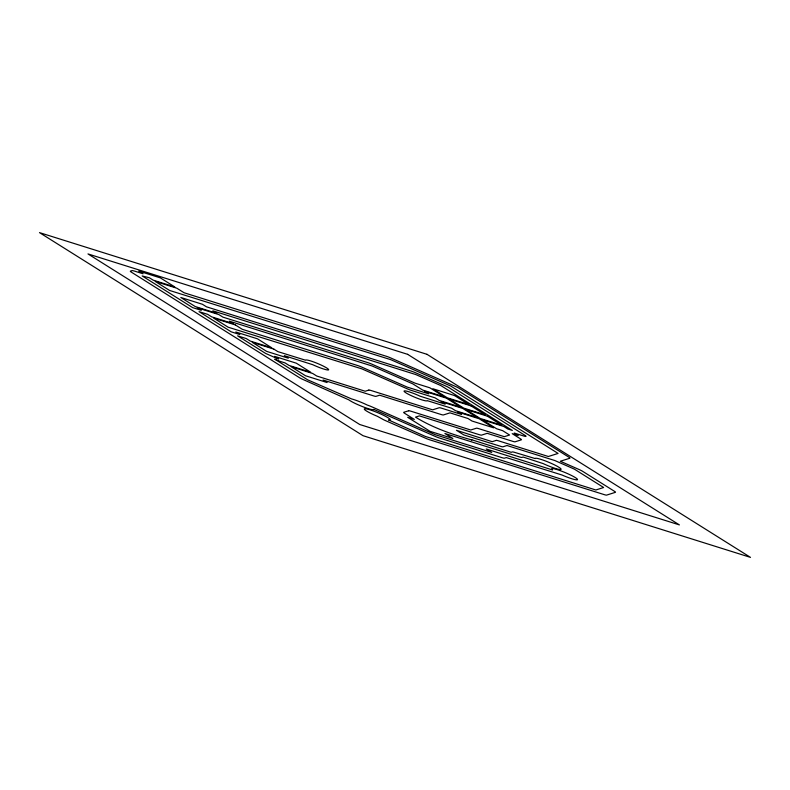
<?xml version="1.0" encoding="UTF-8"?>
<svg xmlns="http://www.w3.org/2000/svg" width="790" height="790" viewBox="0 0 790 790"><rect width="100%" height="100%" fill="white"/><g stroke="black" fill="none" stroke-linecap="round" stroke-linejoin="round"><path stroke-width="1.19" d="M373.838 409.408L373.591 409.664A14.072 1.738 22.7 0 1 362.116 406.455A14.072 1.738 22.7 0 1 348.825 399.849L303.163 379.556A6.221 0.77 22.7 0 1 299.509 377.699L131.278 272.106A6.221 0.77 22.7 0 1 130.419 271.128L132.029 270.615A6.221 0.77 22.7 0 1 134.478 271.089L143.039 273.784L138.754 271.089L160.37 277.882L174.817 286.948L153.191 280.154L149.429 277.794L142.17 275.937L192.651 307.626L201.272 310.332L197.243 307.804L218.869 314.598L222.889 317.126L367.854 362.65A6.221 0.77 22.7 0 1 372.169 364.299L415.036 383.15L429.888 387.811L444.336 396.876L422.709 390.082L412.785 383.861L372.258 366.037L229.278 321.135L233.307 323.663L211.69 316.869L207.661 314.341L199.031 311.635L231.213 331.83L239.834 334.535L235.805 332.007L257.431 338.801L271.869 347.867L250.252 341.073L246.223 338.545L237.602 335.839L265.687 353.466L276.53 358.235L278.653 358.907L274.634 356.379L296.25 363.163L310.697 372.228L289.071 365.444L285.042 362.916L280.934 361.623A6.231 0.77 22.7 0 1 276.619 359.973L274.723 359.144L307.745 379.872L351.649 398.95A14.072 1.738 22.7 0 1 365.819 404.362L367.291 405.082A6.231 0.77 22.7 0 1 371.646 406.751L435.152 434.668L491.736 452.433L486.225 448.977L552.496 469.951L551.815 469.339A14.072 1.738 22.7 0 1 563.714 471.986A14.072 1.738 22.7 0 1 577.539 479.668A14.072 1.738 22.7 0 1 562.026 475.017L506.271 457.588L504.494 458.151A6.221 0.77 22.7 0 1 502.045 457.677L439.556 438.055A6.221 0.77 22.7 0 1 435.241 436.406L373.838 409.408M368.802 390.092L365.187 391.238L316.711 376.01L312.682 373.482L291.066 366.688L305.503 375.754L327.129 382.548L323.1 380.02L373.551 395.869A6.231 0.77 22.7 0 0 376 396.343L379.625 395.197L440.978 414.464A6.221 0.77 22.7 0 0 443.427 414.938L450.004 412.854L467.986 418.503L472.015 421.031L493.641 427.825L479.194 418.759L457.578 411.965L461.597 414.493L441.64 408.223A6.221 0.77 22.7 0 0 439.191 407.749L432.614 409.832L371.251 390.566A6.221 0.77 22.7 0 0 368.802 390.092M408.608 410.78L403.759 412.311A6.221 0.77 22.7 0 0 404.618 413.288L414.325 419.391L407.689 417.298L430.017 431.32L452.868 438.49L444.898 433.493L519.543 456.936A6.231 0.77 22.7 0 0 521.983 457.41L523.128 457.045L543.155 463.592A14.072 1.738 22.7 0 0 560.683 469.546A14.072 1.738 22.7 0 0 549.83 462.733A14.072 1.738 22.7 0 0 535.126 458.556L514.764 452.413A6.231 0.77 22.7 0 0 512.315 451.939L511.17 452.305L471.344 439.645L471.837 439.951C452.107 434.421 432.841 427.844 415.5 417.13L419.421 415.886L479.115 434.638A6.221 0.77 22.7 0 0 481.564 435.112L487.203 433.325L512.67 441.314A6.221 0.77 22.7 0 0 515.12 441.798L521.341 439.823A6.221 0.77 22.7 0 0 520.482 438.845L512.216 433.661L518.24 435.547L514.221 433.029L523.503 435.942A6.221 0.77 22.7 0 0 525.093 435.438L449.164 387.781A6.221 0.77 22.7 0 0 445.511 385.925L415.698 372.821A6.221 0.77 22.7 0 0 411.383 371.172L206.457 306.806L202.428 304.278L180.811 297.484L195.249 306.55L216.875 313.344L212.846 310.816L415.787 374.559L440.929 385.609L512.335 430.432L507.832 429.01L503.803 426.491L482.176 419.697L496.624 428.763L502.647 430.659L509.589 435.014L504.306 436.682L478.839 428.684A6.221 0.77 22.7 0 0 476.39 428.21L470.741 429.997L411.047 411.254A6.221 0.77 22.7 0 0 408.608 410.78M496.199 440.405L492.19 441.679L456.462 430.303L463.839 434.925L500.564 446.31A6.221 0.77 22.7 0 0 503.003 446.785L507.012 445.511L554.758 460.511L574.36 469.132L603.649 487.509L595.848 489.988L425.326 436.426L388.502 419.925L389.282 420.033A14.072 1.738 22.7 0 0 380.642 413.94A14.072 1.738 22.7 0 0 364.387 408.835A14.072 1.738 22.7 0 0 377.274 416.261L381.935 418.799A6.221 0.77 22.7 0 0 385.599 420.665L425.415 438.164A6.221 0.77 22.7 0 0 429.73 439.813L604.212 494.619A6.221 0.77 22.7 0 0 606.661 495.093L615.4 492.328A6.221 0.77 22.7 0 0 614.541 491.35L582.605 471.304A6.221 0.77 22.7 0 0 578.942 469.448L560.308 461.251L569.837 458.23A6.221 0.77 22.7 0 0 568.978 457.252L458.98 388.216A6.221 0.77 22.7 0 0 455.326 386.359L390.695 357.939A6.221 0.77 22.7 0 0 386.379 356.29L184.07 292.754L176.812 288.192L155.186 281.408L169.633 290.473L390.783 359.677L450.744 386.043L558.086 453.421L548.369 456.502L498.648 440.879A6.221 0.77 22.7 0 0 496.199 440.405M426.985 354.315L39.5 232.616L363.015 435.685L750.5 557.385L426.985 354.315M407.65 354.335L87.976 253.926L359.726 424.507L679.4 524.906L407.65 354.335M235.302 324.907L213.675 318.123L228.122 327.188L361.83 368.851L407.324 388.848A6.221 0.77 22.7 0 0 411.639 390.497L435.122 397.874L439.151 400.402L460.768 407.196L446.33 398.13L424.704 391.336L428.733 393.864L407.235 387.11L361.741 367.113A6.221 0.77 22.7 0 0 357.426 365.464L242.303 329.302L235.302 324.907M454.497 395.543L432.881 388.749L447.318 397.814L468.944 404.608L454.497 395.543M470.929 405.853L449.312 399.069L463.75 408.134L485.376 414.918L470.929 405.853M273.863 349.111L252.247 342.327L266.684 351.392L288.31 358.176L284.281 355.648L312.751 364.704A12.472 1.541 22.7 0 0 328.285 369.977A12.472 1.541 22.7 0 0 318.666 363.943A12.472 1.541 22.7 0 0 305.641 360.24L277.892 351.639L273.863 349.111M462.762 408.44L441.136 401.656L445.165 404.184L419.994 396.155A12.472 1.541 22.7 0 0 404.45 390.882A12.472 1.541 22.7 0 0 414.079 396.926A12.472 1.541 22.7 0 0 427.104 400.619L451.554 408.193L455.583 410.721L477.2 417.505L462.762 408.44M487.371 416.172L465.745 409.378L480.192 418.443L501.808 425.237L487.371 416.172"/></g></svg>
